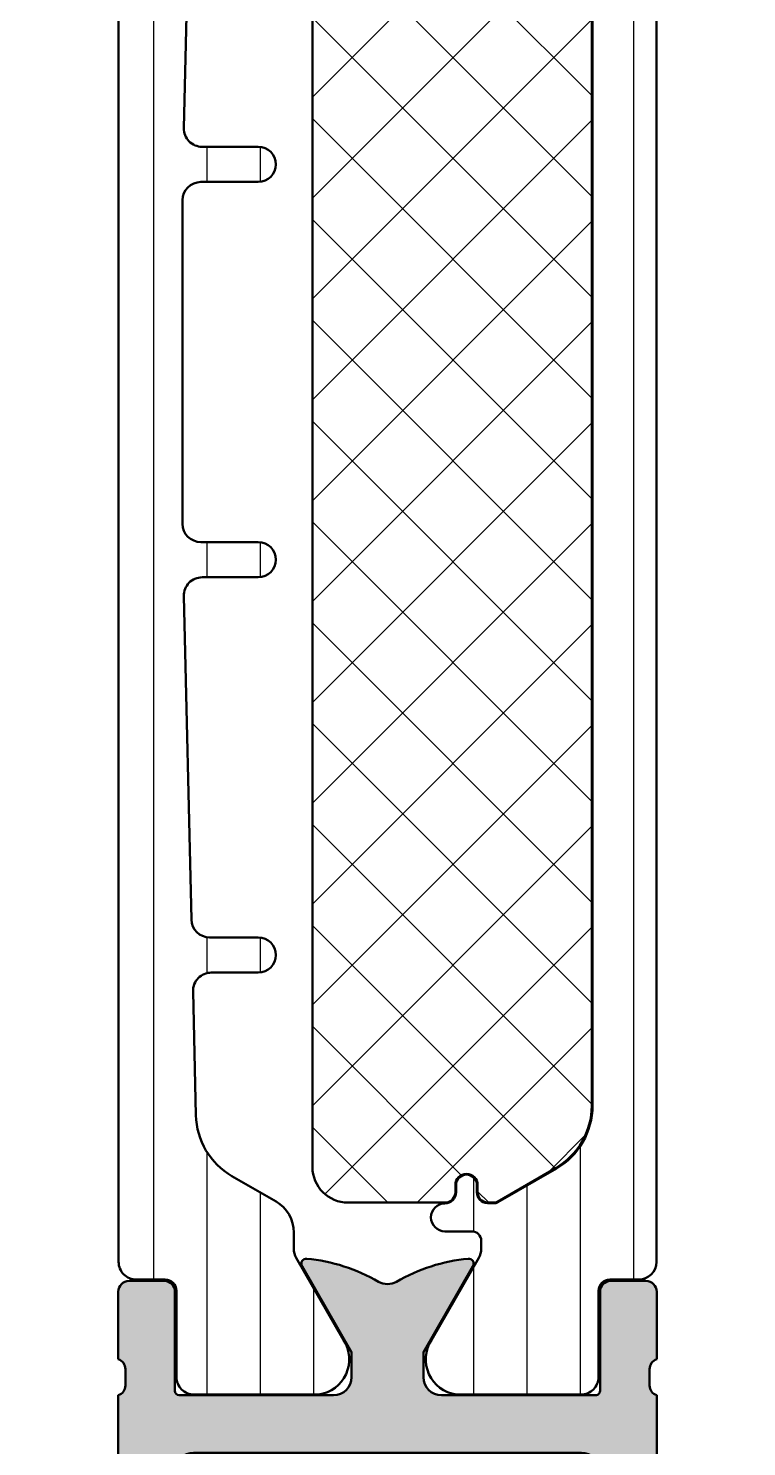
# Model space of a CAD drawing. Extents: x -7 to 23, y -50 to 95.
# Drawn here: x -2 to 18, y 16.07 to 55.53 of the extents above; entities that cross this region are included whole.
import ezdxf

# ---------------------------------------------------------------- set-up
doc = ezdxf.new("R2010")
doc.units = 0
for name, color, linetype, lineweight in [('0S-Alu contour', 7, 'Continuous', 50), ('0S-Alu hatch', 252, 'Continuous', 25), ('0S-Plastic contour', 254, 'Continuous', 50), ('0S-Plastic hatch', 253, 'Continuous', 25), ('0S-PT contour', 91, 'Continuous', 50), ('0S-PT hatch', 103, 'Continuous', 25)]:
    doc.layers.add(name, color=color, linetype=linetype, lineweight=lineweight)
pattern_1 = [(90, (0, 0), (-1.4859, 0), [])]

# ---------------------------------------------------------------- blocks, each defined once
blk = doc.blocks.new('245307__5A357E35_0A6F_43A4_AF0A_9D61BDD4E696___88ED387F_7E6B_43A7_A8A6_B31E657D862E_')
at = {"layer": '0S-Plastic hatch'}
h = blk.add_hatch(dxfattribs=at)
h.set_pattern_fill('ANSI31', color=256, scale=0.4680000000000001, angle=45, style=0)
h.set_pattern_definition(pattern_1)
edge = h.paths.add_edge_path()
edge.add_line((0.51002892391066, 71.29003260205891), (0.5100289239104694, 21.21002660205904))
edge.add_arc((1.000028923910572, 21.21002660205904), 0.4900000000001015, 180, 270.0000000000002)
edge.add_line((1.000028923910574, 20.72002660205893), (1.810362936153108, 20.72002660205894))
edge.add_ellipse((1.81036223895966, 20.41002590496269), major_axis=(-0.3100006970970301, 0), ratio=1, start_angle=179.99987114239, end_angle=269.9998711414444, ccw=False)
edge.add_line((2.120362936055907, 20.41002520776909), (2.120028306846748, 18.01002816632966))
edge.add_arc((2.610024284285493, 18.01002557949754), 0.4899959774455703, 179.9996975194316, 269.9999999999988)
edge.add_line((2.610024284285482, 17.52002960205197), (6.085851420094776, 17.52002960205893))
edge.add_arc((5.944257773018701, 18.49984767678179), 0.9899960709244705, 278.2228963588979, 392.7407569883866)
edge.add_line((6.776969477999544, 19.03527595100139), (5.458333314716784, 21.31922109556297))
edge.add_ellipse((5.900006285781739, 21.5742210693485), major_axis=(-0.5099999999999665, 0), ratio=1, start_angle=-0.5398516222250009, end_angle=29.999996599344627, ccw=False)
edge.add_line((5.390028923910447, 21.57902631427089), (5.390028923910437, 22.03152505968164))
edge.add_arc((4.400028923910471, 22.03152505968162), 0.9899999999999655, 0, 60.0000000000015)
edge.add_line((4.895028923910431, 22.8888902094282), (3.66817561018452, 23.597214300364))
edge.add_ellipse((4.67317561018457, 25.33792536197092), major_axis=(-2.010000000000199, 0), ratio=1, start_angle=1.3413950657791816, end_angle=60.00000000000159, ccw=False)
edge.add_line((2.663726436105069, 25.29087202211058), (2.583006229852827, 28.73809069493025))
edge.add_ellipse((3.092866468052049, 28.75002960205899), major_axis=(-0.5099999999999966, 0), ratio=1, start_angle=-90.0000000000004, end_angle=1.3413950657791816, ccw=False)
edge.add_line((3.092866468052053, 29.26002960205899), (4.400028923910621, 29.26002960205899))
edge.add_arc((4.400028923910621, 29.75002960205899), 0.4899999999999985, 270, 450)
edge.add_line((4.400028923910621, 30.24002960205899), (3.046034390418752, 30.24002960205899))
edge.add_ellipse((3.046034390418749, 30.75002960205899), major_axis=(-0.5100000000000016, 0), ratio=1, start_angle=1.3413950657781015, end_angle=90.00000000000028, ccw=False)
edge.add_line((2.536174152219522, 30.73809069493025), (2.325429802869632, 39.73809069493028))
edge.add_ellipse((2.835290041068818, 39.75002960205902), major_axis=(-0.50999999999996, 0), ratio=1, start_angle=-90.00000000000023, end_angle=1.3413950657787268, ccw=False)
edge.add_line((2.83529004106882, 40.26002960205897), (4.400028923910624, 40.26002960205898))
edge.add_arc((4.400028923910623, 40.75002960205899), 0.490000000000002, 270.0000000000001, 450)
edge.add_line((4.400028923910622, 41.24002960205898), (2.800028923910565, 41.24002960205898))
edge.add_ellipse((2.800028923910574, 41.750029602059), major_axis=(-0.5100000000000123, 0), ratio=1, start_angle=0, end_angle=89.99999999999898, ccw=False)
edge.add_line((2.290028923910564, 41.75002960205898), (2.290028923910564, 50.750029602059))
edge.add_ellipse((2.800028923910572, 50.750029602059), major_axis=(-0.5100000000000078, 0), ratio=1, start_angle=270.00000000000034, end_angle=360, ccw=False)
edge.add_line((2.800028923910569, 51.260029602059), (4.400028923910614, 51.26002960205898))
edge.add_arc((4.400028923910616, 51.75002960205898), 0.490000000000002, 269.9999999999998, 449.9999999999998)
edge.add_line((4.400028923910618, 52.24002960205899), (2.835290041068857, 52.24002960205897))
edge.add_ellipse((2.835290041068848, 52.75002960205896), major_axis=(-0.5099999999999909, 0), ratio=1, start_angle=-1.3413950657787268, end_angle=90.00000000000108, ccw=False)
edge.add_line((2.325429802869634, 52.7619685091877), (2.53617415221952, 61.76196850918772))
edge.add_ellipse((3.046034390418753, 61.75002960205898), major_axis=(-0.5100000000000077, 0), ratio=1, start_angle=270.00000000000085, end_angle=358.6586049342208, ccw=False)
edge.add_line((3.046034390418746, 62.26002960205899), (4.400028923910622, 62.26002960205899))
edge.add_arc((4.400028923910623, 62.75002960205899), 0.490000000000002, 269.9999999999999, 449.9999999999999)
edge.add_line((4.400028923910624, 63.24002960205898), (3.092866468052041, 63.24002960205899))
edge.add_ellipse((3.09286646805206, 63.750029602059), major_axis=(-0.5100000000000052, 0), ratio=1, start_angle=-1.34139506577759, end_angle=89.9999999999979, ccw=False)
edge.add_line((2.583006229852829, 63.76196850918773), (2.663726436105078, 67.20918718200741))
edge.add_ellipse((4.673175610184335, 67.1621338421471), major_axis=(-2.009999999999954, 0), ratio=1, start_angle=299.9999999999992, end_angle=358.6586049342216, ccw=False)
edge.add_line((3.668175610184386, 68.9028449037538), (4.895028923910438, 69.61116899468969))
edge.add_arc((4.400028923910451, 70.46853414443629), 0.9899999999999982, 299.9999999999992, 360)
edge.add_line((5.390028923910449, 70.46853414443635), (5.390028923910425, 70.92103288984633))
edge.add_ellipse((5.900006285781918, 70.92583813476926), major_axis=(-0.5100000000001736, 0), ratio=1, start_angle=-29.99999659934599, end_angle=0.5398516222883813, ccw=False)
edge.add_line((5.458333314716789, 71.18083810855492), (6.776969477999399, 73.46478325311624))
edge.add_arc((5.94425777301872, 74.00021152733606), 0.989996070924477, 327.2592430115971, 441.777103641099)
edge.add_line((6.085851420094846, 74.98002960205892), (2.610024284285503, 74.9800296020659))
edge.add_arc((2.610024284276123, 74.49003362462969), 0.4899959774362089, 89.99999999890323, 180.0079887600601)
edge.add_line((2.120028311602864, 74.48996530440917), (2.120362933139828, 72.09007582503966))
edge.add_ellipse((1.810362936153117, 72.09003260205888), major_axis=(-0.3099999999999794, 0), ratio=1, start_angle=90.00000000000028, end_angle=180.0079886915353, ccw=False)
edge.add_line((1.810362936153118, 71.78003260205892), (1.000028923910648, 71.7800326020589))
edge.add_arc((1.000028923910657, 71.29003260205891), 0.4899999999999949, 90.00000000000104, 180)
at = {"layer": '0S-Plastic contour', "color": 7}
for points in [[(6.085851420094846, 74.98002960205892), (2.610024284285503, 74.9800296020659)], [(2.120028311602864, 74.48996530440917), (2.120362933139828, 72.09007582503966)], [(5.458333314716789, 71.18083810855492), (6.776969477999399, 73.46478325311624)], [(1.810362936153118, 71.78003260205892), (1.000028923910648, 71.7800326020589)], [(0.51002892391066, 71.29003260205891), (0.5100289239104694, 21.21002660205904)], [(5.390028923910449, 70.46853414443635), (5.390028923910425, 70.92103288984633)], [(3.668175610184386, 68.9028449037538), (4.895028923910438, 69.61116899468969)], [(2.583006229852829, 63.76196850918773), (2.663726436105078, 67.20918718200741)], [(4.400028923910624, 63.24002960205898), (3.092866468052041, 63.24002960205899)], [(3.046034390418746, 62.26002960205899), (4.400028923910622, 62.26002960205899)], [(2.325429802869634, 52.7619685091877), (2.53617415221952, 61.76196850918772)], [(4.400028923910618, 52.24002960205899), (2.835290041068857, 52.24002960205897)], [(2.800028923910569, 51.260029602059), (4.400028923910614, 51.26002960205898)], [(2.290028923910564, 41.75002960205898), (2.290028923910564, 50.750029602059)], [(4.400028923910622, 41.24002960205898), (2.800028923910565, 41.24002960205898)], [(2.83529004106882, 40.26002960205897), (4.400028923910624, 40.26002960205898)], [(2.536174152219522, 30.73809069493025), (2.325429802869632, 39.73809069493028)], [(4.400028923910621, 30.24002960205899), (3.046034390418752, 30.24002960205899)], [(3.092866468052053, 29.26002960205899), (4.400028923910621, 29.26002960205899)], [(2.663726436105069, 25.29087202211058), (2.583006229852827, 28.73809069493025)], [(4.895028923910431, 22.8888902094282), (3.66817561018452, 23.597214300364)], [(5.390028923910447, 21.57902631427089), (5.390028923910437, 22.03152505968164)], [(6.776969477999544, 19.03527595100139), (5.458333314716784, 21.31922109556297)], [(1.000028923910574, 20.72002660205893), (1.810362936153108, 20.72002660205894)], [(2.120362936055907, 20.41002520776909), (2.120028306846748, 18.01002816632966)], [(2.610024284285482, 17.52002960205197), (6.085851420094776, 17.52002960205893)]]:
    blk.add_lwpolyline(points, dxfattribs=at)
for centre, radius, start, end in [((2.610024284276123, 74.49003362462969), 0.4899959774362089, 89.99999999890323, 180.0079887600601), ((5.94425777301872, 74.00021152733606), 0.989996070924477, 327.2592430115971, 81.77710364109909), ((1.000028923910657, 71.29003260205891), 0.4899999999999949, 90.00000000000104, 180), ((4.400028923910451, 70.46853414443629), 0.9899999999999982, 299.9999999999992, 0), ((4.400028923910623, 62.75002960205899), 0.490000000000002, 269.9999999999999, 89.99999999999991), ((4.400028923910616, 51.75002960205898), 0.490000000000002, 269.9999999999998, 89.9999999999998), ((4.400028923910623, 40.75002960205899), 0.490000000000002, 270.0000000000001, 90.0000000000001), ((4.400028923910621, 29.75002960205899), 0.4899999999999985, 270, 90), ((4.400028923910471, 22.03152505968162), 0.9899999999999655, 0, 60.0000000000015), ((1.000028923910572, 21.21002660205904), 0.4900000000001015, 180, 270.0000000000002), ((5.944257773018701, 18.49984767678179), 0.9899960709244705, 278.2228963588979, 32.74075698838659), ((2.610024284285493, 18.01002557949754), 0.4899959774455703, 179.9996975194316, 269.9999999999988)]:
    blk.add_arc(centre, radius, start, end, dxfattribs=at)
at = {"layer": '0S-Plastic contour', "color": 7, "extrusion": (0, 0, -1)}
for centre, radius, start, end in [((-1.810362936153117, 72.09003260205888), 0.3099999999999794, 179.9920113084647, 269.9999999999997), ((-5.900006285781918, 70.92583813476926), 0.5100000000001736, 359.4601483777116, 29.999996599346), ((-4.673175610184335, 67.1621338421471), 2.009999999999954, 1.341395065778385, 60.00000000000082), ((-3.09286646805206, 63.750029602059), 0.5100000000000052, 270.0000000000021, 1.34139506577757), ((-3.046034390418753, 61.75002960205898), 0.5100000000000077, 1.341395065779201, 89.99999999999916), ((-2.835290041068848, 52.75002960205896), 0.5099999999999909, 269.9999999999989, 1.341395065778657), ((-2.800028923910572, 50.750029602059), 0.5100000000000078, 0, 89.99999999999969), ((-2.800028923910574, 41.750029602059), 0.5100000000000123, 270.000000000001, 0), ((-2.835290041068818, 39.75002960205902), 0.50999999999996, 358.6586049342213, 90.0000000000003), ((-3.046034390418749, 30.75002960205899), 0.5100000000000016, 269.9999999999997, 358.6586049342219), ((-3.092866468052049, 28.75002960205899), 0.5099999999999966, 358.6586049342208, 90.0000000000004), ((-4.67317561018457, 25.33792536197092), 2.010000000000199, 299.9999999999984, 358.6586049342208), ((-5.900006285781739, 21.5742210693485), 0.5099999999999665, 330.0000034006554, 0.5398516222249916), ((-1.81036223895966, 20.41002590496269), 0.3100006970970301, 90.00012885855566, 180.0001288576101)]:
    blk.add_arc(centre, radius, start, end, dxfattribs=at)
blk = doc.blocks.new('465610__48D17211_AB3B_437A_A469_93EDFA47811C_')
at = {"layer": '0S-PT hatch'}
h = blk.add_hatch(dxfattribs=at)
h.set_pattern_fill('ANSI37', color=256, scale=0.625, angle=90, style=0)
h.set_pattern_definition([(135, (0, 0), (-1.403165018917055, -1.403165018917055), []), (225, (0, 0), (1.403165018917055, -1.403165018917055), [])])
edge = h.paths.add_edge_path()
edge.add_line((5.909988869589286, 68.6502329218016), (5.909988869589284, 23.84982628236346))
edge.add_arc((6.899988869589284, 23.84982628236346), 0.9900000000000002, 180, 270)
edge.add_line((6.899988869589284, 22.85982628236347), (9.601064083964866, 22.85982628236346))
edge.add_arc((9.60106408396487, 23.14982628236347), 0.2900000000000098, 269.9999999999997, 360)
edge.add_line((9.89106408396488, 23.14982628236347), (9.891064083964876, 23.35039707764971))
edge.add_ellipse((10.20049328867863, 23.35039707764971), major_axis=(-0.3094292047137603, 0), ratio=1, start_angle=180, end_angle=360, ccw=False)
edge.add_line((10.50992249339239, 23.35039707764971), (10.50992249339239, 23.14982628236347))
edge.add_arc((10.79992249339239, 23.14982628236347), 0.2899999999999956, 180, 266.5483281938153)
edge.add_line((10.78246257791756, 22.86035236065098), (10.96500167904973, 22.86035236065098))
edge.add_arc((10.96500167904973, 23.05035236065097), 0.1899999999999906, 270, 299.9999999999992)
edge.add_line((11.06000167904972, 22.88580753393194), (12.69498886958927, 23.82976782851151))
edge.add_arc((11.69998886958929, 25.55315838204254), 1.989999999999987, 299.9999999999994, 360)
edge.add_line((13.68998886958928, 25.55315838204254), (13.68998886958927, 66.94649418273158))
edge.add_arc((11.69998886958928, 66.94649418273158), 1.989999999999987, 0, 60.00000000000071)
edge.add_line((12.69498886958925, 68.66988473626262), (11.06000167904971, 69.61384503084219))
edge.add_arc((10.96500167904976, 69.44930020412318), 0.1899999999999413, 60.00000000000997, 90.0000000000075)
edge.add_line((10.96500167904974, 69.63930020412312), (10.78246257791754, 69.63930020412313))
edge.add_arc((10.79992249339239, 69.34982628241063), 0.2900000000000055, 93.45167180618954, 180)
edge.add_line((10.50992249339239, 69.34982628241063), (10.50992249339239, 69.1492554871244))
edge.add_ellipse((10.19995568149083, 69.1492554871244), major_axis=(-0.3099668119015622, 0), ratio=1, start_angle=0, end_angle=180, ccw=False)
edge.add_line((9.889988869589269, 69.1492554871244), (9.889988869589265, 69.34982628236347))
edge.add_arc((9.599582230198294, 69.34982628236348), 0.2904066393909712, 0, 89.99999999899975)
edge.add_line((9.599582230203364, 69.64023292175445), (6.899988869606539, 69.64023292180157))
edge.add_arc((6.899988869589257, 68.65023292180159), 0.9899999999999806, 89.99999999899985, 180)
at = {"layer": '0S-PT contour', "color": 7}
for points in [[(9.599582230203364, 69.64023292175445), (6.899988869606539, 69.64023292180157)], [(10.96500167904974, 69.63930020412312), (10.78246257791754, 69.63930020412313)], [(12.69498886958925, 68.66988473626262), (11.06000167904971, 69.61384503084219)], [(9.889988869589269, 69.1492554871244), (9.889988869589265, 69.34982628236347)], [(10.50992249339239, 69.34982628241063), (10.50992249339239, 69.1492554871244)], [(5.909988869589286, 68.6502329218016), (5.909988869589284, 23.84982628236346)], [(13.68998886958928, 25.55315838204254), (13.68998886958927, 66.94649418273158)], [(11.06000167904972, 22.88580753393194), (12.69498886958927, 23.82976782851151)], [(9.89106408396488, 23.14982628236347), (9.891064083964876, 23.35039707764971)], [(10.50992249339239, 23.35039707764971), (10.50992249339239, 23.14982628236347)], [(6.899988869589284, 22.85982628236347), (9.601064083964866, 22.85982628236346)], [(10.78246257791756, 22.86035236065098), (10.96500167904973, 22.86035236065098)]]:
    blk.add_lwpolyline(points, dxfattribs=at)
for centre, radius, start, end in [((6.899988869589257, 68.65023292180159), 0.9899999999999806, 89.99999999899985, 180), ((9.599582230198294, 69.34982628236348), 0.2904066393909712, 0, 89.99999999899975), ((10.79992249339239, 69.34982628241063), 0.2900000000000055, 93.45167180618954, 180), ((10.96500167904976, 69.44930020412318), 0.1899999999999413, 60.00000000000997, 90.0000000000075), ((11.69998886958928, 66.94649418273158), 1.989999999999987, 0, 60.00000000000071), ((11.69998886958929, 25.55315838204254), 1.989999999999987, 299.9999999999994, 0), ((6.899988869589284, 23.84982628236346), 0.9900000000000002, 180, 270), ((9.60106408396487, 23.14982628236347), 0.2900000000000098, 269.9999999999997, 0), ((10.79992249339239, 23.14982628236347), 0.2899999999999956, 180, 266.5483281938153), ((10.96500167904973, 23.05035236065097), 0.1899999999999906, 270, 299.9999999999992)]:
    blk.add_arc(centre, radius, start, end, dxfattribs=at)
at = {"layer": '0S-PT contour', "color": 7, "extrusion": (0, 0, -1)}
for centre, radius, start, end in [((-10.19995568149083, 69.1492554871244), 0.3099668119015622, 180, 0), ((-10.20049328867863, 23.35039707764971), 0.3094292047137603, 0, 180)]:
    blk.add_arc(centre, radius, start, end, dxfattribs=at)
blk = doc.blocks.new('245307__C0E45F3E_7001_44D6_A07B_ADE81A9708EA___41D8C1A6_D204_46AE_95FE_6CD27B33C0C6_')
at = {"layer": '0S-Plastic hatch'}
h = blk.add_hatch(dxfattribs=at)
h.set_pattern_fill('ANSI31', color=256, scale=0.4680000000000001, angle=45, style=0)
h.set_pattern_definition(pattern_1)
edge = h.paths.add_edge_path()
edge.add_line((15.48998886958924, 71.29003528097533), (15.48998886958928, 21.21002392314259))
edge.add_ellipse((14.99999154849846, 21.21002392314259), major_axis=(-0.4899973210908168, 0), ratio=1, start_angle=90, end_angle=180, ccw=False)
edge.add_line((14.99999154849846, 20.72002660205177), (14.18965753625602, 20.72002660205895))
edge.add_arc((14.18965753625598, 20.4100266020589), 0.3100000000000485, 89.99999999999181, 180)
edge.add_line((13.87965753625593, 20.41002660206526), (13.87998948674861, 18.01002683599534))
edge.add_ellipse((13.3899941744259, 18.01002491437799), major_axis=(-0.4899953123264713, 0), ratio=1, start_angle=89.99992221595971, end_angle=180.0002246966147, ccw=False)
edge.add_line((13.38999350921434, 17.52002960205197), (9.914166373405086, 17.52002960205894))
edge.add_ellipse((10.05576002048115, 18.4998476767818), major_axis=(-0.989996070924479, 0), ratio=1, start_angle=-32.7407569883855, end_angle=81.777103641103, ccw=False)
edge.add_line((9.22304831550029, 19.0352759510014), (10.54168447512866, 21.31922108923337))
edge.add_arc((10.10001150406368, 21.57422106301891), 0.5099999999999932, 330.0000034006561, 360.005743823361)
edge.add_line((10.61001150150097, 21.57427218981899), (10.6099888682734, 21.80005566662899))
edge.add_arc((10.34998886953457, 21.80002960201364), 0.260000000045304, 0.0057438172060589, 89.9999999938675)
edge.add_line((10.3499888695624, 22.06002960205895), (9.59958223019828, 22.06002960205896))
edge.add_ellipse((9.599582230198301, 22.44928867517572), major_axis=(-0.3892590731167508, 0), ratio=1, start_angle=-90.00000000000313, end_angle=89.99999999999687, ccw=False)
edge.add_arc((9.599582230198349, 23.15002960205899), 0.3114818537665229, 269.9999999999954, 360)
edge.add_line((9.911064083964872, 23.150029602059), (9.911064083964872, 23.35060039734516))
edge.add_ellipse((10.20049328867863, 23.35060039734517), major_axis=(-0.2894292047137625, 0), ratio=1, start_angle=180, end_angle=360, ccw=False)
edge.add_line((10.4899224933924, 23.35060039734517), (10.4899224933924, 23.15002960205891))
edge.add_arc((10.79992249339234, 23.15002960205891), 0.3099999999999419, 180, 266.6615612799582)
edge.add_line((10.78187002043473, 22.84055568034647), (10.96500167904949, 22.84055568034641))
edge.add_arc((10.96500167904956, 23.05055568034641), 0.2100000000000044, 269.999999999981, 299.9999999999982)
edge.add_line((11.07000167904956, 22.86869034555167), (12.70498886958925, 23.8126506401313))
edge.add_arc((11.69998886958931, 25.55336170173802), 2.009999999999965, 299.9999999999985, 360)
edge.add_line((13.70998886958928, 25.55336170173802), (13.70998886958928, 66.94669750242706))
edge.add_arc((11.69998886958938, 66.94669750242707), 2.009999999999905, 0, 59.99999999999635)
edge.add_line((12.70498886958944, 68.68740856403365), (11.07000167904991, 69.63136885861337))
edge.add_arc((10.96500167904981, 69.4495035238185), 0.2100000000001633, 59.99999999999481, 90.00000000001357)
edge.add_line((10.96500167904976, 69.65950352381867), (10.78187002043478, 69.65950352381863))
edge.add_arc((10.79992249339235, 69.35002960210618), 0.3099999999999506, 93.33843872003477, 180)
edge.add_line((10.4899224933924, 69.35002960210616), (10.48992249339239, 69.14945880681992))
edge.add_ellipse((10.20049328867863, 69.14945880681992), major_axis=(-0.2894292047137625, 0), ratio=1, start_angle=0, end_angle=180, ccw=False)
edge.add_line((9.91106408396487, 69.1494588068199), (9.91106408396487, 69.35002960210603))
edge.add_arc((9.599582230198308, 69.35002960210603), 0.311481853766562, 0, 90.00000000000163)
edge.add_ellipse((9.599582230198285, 70.05077052898936), major_axis=(-0.3892590731167615, 0), ratio=1, start_angle=-89.99999999999778, end_angle=90.0000000000021, ccw=False)
edge.add_line((9.59958223019827, 70.44002960210612), (10.34998886956241, 70.44002960210616))
edge.add_arc((10.34998886956239, 70.70002960212364), 0.2600000000174703, 270.0000000000035, 359.9942561767024)
edge.add_line((10.60998886827339, 70.70000353748048), (10.61001150150125, 70.92578701713651))
edge.add_arc((10.10001150406372, 70.92583814109899), 0.5099999999999437, 359.9942564954373, 389.9999965993462)
edge.add_line((10.54168447512864, 71.18083811488452), (9.223048315500288, 73.46478325311654))
edge.add_ellipse((10.05576002048116, 74.0002115273361), major_axis=(-0.9899960709244785, 0), ratio=1, start_angle=-81.7771036411009, end_angle=32.74075698838362, ccw=False)
edge.add_line((9.91416637340507, 74.98002960205893), (13.38999350921435, 74.98002960206593))
edge.add_ellipse((13.38999350921433, 74.49003362462032), major_axis=(-0.4899959774456021, 0), ratio=1, start_angle=179.9920751942274, end_angle=269.9999999999975, ccw=False)
edge.add_line((13.87998948197293, 74.48996585133975), (13.87965753922116, 72.0900754790441))
edge.add_arc((14.18965753627113, 72.09003260207416), 0.3100000000151915, 179.9920752599478, 269.9999999976979)
edge.add_line((14.18965753625867, 71.78003260205897), (14.99999154849856, 71.78003260206611))
edge.add_ellipse((14.9999915484985, 71.29003528097537), major_axis=(-0.4899973210907405, 0), ratio=1, start_angle=180, end_angle=269.99999999999335, ccw=False)
at = {"layer": '0S-Plastic contour', "color": 7}
for points in [[(9.91416637340507, 74.98002960205893), (13.38999350921435, 74.98002960206593)], [(13.87998948197293, 74.48996585133975), (13.87965753922116, 72.0900754790441)], [(10.54168447512864, 71.18083811488452), (9.223048315500288, 73.46478325311654)], [(14.18965753625867, 71.78003260205897), (14.99999154849856, 71.78003260206611)], [(15.48998886958924, 71.29003528097533), (15.48998886958928, 21.21002392314259)], [(10.60998886827339, 70.70000353748048), (10.61001150150125, 70.92578701713651)], [(9.59958223019827, 70.44002960210612), (10.34998886956241, 70.44002960210616)], [(10.96500167904976, 69.65950352381867), (10.78187002043478, 69.65950352381863)], [(12.70498886958944, 68.68740856403365), (11.07000167904991, 69.63136885861337)], [(9.91106408396487, 69.1494588068199), (9.91106408396487, 69.35002960210603)], [(10.4899224933924, 69.35002960210616), (10.48992249339239, 69.14945880681992)], [(13.70998886958928, 25.55336170173802), (13.70998886958928, 66.94669750242706)], [(11.07000167904956, 22.86869034555167), (12.70498886958925, 23.8126506401313)], [(9.911064083964872, 23.150029602059), (9.911064083964872, 23.35060039734516)], [(10.4899224933924, 23.35060039734517), (10.4899224933924, 23.15002960205891)], [(10.78187002043473, 22.84055568034647), (10.96500167904949, 22.84055568034641)], [(10.3499888695624, 22.06002960205895), (9.59958223019828, 22.06002960205896)], [(10.61001150150097, 21.57427218981899), (10.6099888682734, 21.80005566662899)], [(9.22304831550029, 19.0352759510014), (10.54168447512866, 21.31922108923337)], [(14.99999154849846, 20.72002660205177), (14.18965753625602, 20.72002660205895)], [(13.87965753625593, 20.41002660206526), (13.87998948674861, 18.01002683599534)], [(13.38999350921434, 17.52002960205197), (9.914166373405086, 17.52002960205894)]]:
    blk.add_lwpolyline(points, dxfattribs=at)
at = {"layer": '0S-Plastic contour', "color": 7, "extrusion": (0, 0, -1)}
for centre, radius, start, end in [((-10.05576002048116, 74.0002115273361), 0.9899960709244785, 327.2592430116164, 81.77710364110094), ((-13.38999350921433, 74.49003362462032), 0.4899959774456022, 90.00000000000249, 180.0079248057727), ((-14.9999915484985, 71.29003528097537), 0.4899973210907405, 90.00000000000666, 180), ((-9.599582230198285, 70.05077052898936), 0.3892590731167615, 269.9999999999979, 89.99999999999793), ((-10.20049328867863, 69.14945880681992), 0.2894292047137625, 180, 0), ((-10.20049328867863, 23.35060039734517), 0.2894292047137625, 0, 180), ((-9.599582230198301, 22.44928867517572), 0.3892590731167509, 270.0000000000031, 90.00000000000314), ((-14.99999154849846, 21.21002392314259), 0.4899973210908169, 180, 270), ((-10.05576002048115, 18.4998476767818), 0.989996070924479, 278.2228963588971, 32.74075698838553), ((-13.3899941744259, 18.01002491437799), 0.4899953123264713, 179.9997753033853, 270.0000777840403)]:
    blk.add_arc(centre, radius, start, end, dxfattribs=at)
at = {"layer": '0S-Plastic contour', "color": 7}
for centre, radius, start, end in [((14.18965753627113, 72.09003260207416), 0.3100000000151915, 179.9920752599478, 269.9999999976979), ((10.10001150406372, 70.92583814109899), 0.5099999999999437, 359.9942564954373, 29.99999659934615), ((10.34998886956239, 70.70002960212364), 0.2600000000174703, 270.0000000000035, 359.9942561767024), ((9.599582230198308, 69.35002960210603), 0.311481853766562, 0, 90.00000000000163), ((10.79992249339235, 69.35002960210618), 0.3099999999999506, 93.33843872003477, 180), ((10.96500167904981, 69.4495035238185), 0.2100000000001633, 59.99999999999481, 90.00000000001357), ((11.69998886958938, 66.94669750242707), 2.009999999999905, 0, 59.99999999999635), ((11.69998886958931, 25.55336170173802), 2.009999999999965, 299.9999999999985, 0), ((9.599582230198349, 23.15002960205899), 0.3114818537665229, 269.9999999999954, 0), ((10.79992249339234, 23.15002960205891), 0.3099999999999419, 180, 266.6615612799582), ((10.96500167904956, 23.05055568034641), 0.2100000000000044, 269.999999999981, 299.9999999999982), ((10.34998886953457, 21.80002960201364), 0.260000000045304, 0.0057438172060589, 89.9999999938675), ((10.10001150406368, 21.57422106301891), 0.5099999999999932, 330.0000034006561, 0.0057438233610352), ((14.18965753625598, 20.4100266020589), 0.3100000000000485, 89.99999999999181, 180)]:
    blk.add_arc(centre, radius, start, end, dxfattribs=at)
blk = doc.blocks.new('346100__EA871B2E_66E6_4A87_8F7D_28DEFE6C2DB3_')
at = {"layer": '0S-Alu hatch'}
h = blk.add_hatch(color=256, dxfattribs=at)
edge = h.paths.add_edge_path()
edge.add_line((0.5000289239105769, 17.50002960205893), (0.5000289239105769, 6.599945106514514))
edge.add_ellipse((2.89239105772e-05, 6.599945106514512), major_axis=(-0.4999999999999997, 0), ratio=1, start_angle=90.00000000000023, end_angle=180, ccw=False)
edge.add_line((2.89239105786e-05, 6.099945106514513), (-1.504065593028909, 6.099945106514509))
edge.add_arc((-1.504315483468674, 5.600194996955493), 0.4997501720354684, 89.97135034876023, 180.0286496513431)
edge.add_line((-2.004065593027689, 5.59994510651484), (-2.004065593027689, 5.399932899483274))
edge.add_arc((-1.504315483468665, 5.399683009042288), 0.4997501720354779, 179.9713503486187, 270.0286496515835)
edge.add_line((-1.504065593025902, 4.899932899483264), (0.4959344069723102, 4.899932899483265))
edge.add_line((0.4959344069723102, 4.899932899483265), (0.4959344069723029, 3.868991330064596))
edge.add_arc((0.6649928375536334, 3.868991330064595), 0.1690584305813305, 180, 296.5818403345038)
edge.add_ellipse((1.29998695498654, 2.599932899483264), major_axis=(-1.249999999999998, 0), ratio=1, start_angle=63.38683025048891, end_angle=296.58184033450385, ccw=False)
edge.add_arc((0.6657678837454025, 1.334153465063352), 0.1657794344199122, 63.3868302504891, 180.0000676369807)
edge.add_line((0.4999884493256058, 1.334153269349365), (0.5000484625108625, -49.49998529334009))
edge.add_arc((1.000048462510494, -49.49998470305581), 0.4999999999999801, 180.000067642369, 270)
edge.add_line((1.000048462510494, -49.99998470305579), (15.00001899406946, -49.9999847030558))
edge.add_arc((15.00001899406946, -49.4999847030558), 0.5, 270, 360)
edge.add_line((15.50001899406946, -49.4999847030558), (15.50001899406946, 1.332301017503588))
edge.add_arc((15.33424990975446, 1.334153465063323), 0.1657794344199403, 359.3597539031657, 476.61316974951)
edge.add_ellipse((14.70003083851331, 2.599932899483262), major_axis=(-1.249999999999999, 0), ratio=1, start_angle=-116.58184033450391, end_angle=116.6131697495112, ccw=False)
edge.add_arc((15.33502495594621, 3.868991330064594), 0.1690584305813323, 243.4181596654963, 360)
edge.add_line((15.50408338652755, 3.868991330064595), (15.50408338652754, 4.89993289948326))
edge.add_line((15.50408338652754, 4.89993289948326), (17.50408338652708, 4.899932899483259))
edge.add_arc((17.50433327696852, 5.399683009042284), 0.4997501720354789, 269.9713503485692, 360.0286496513813)
edge.add_line((18.00408338652754, 5.39993289948326), (18.00408338652754, 5.599945106521379))
edge.add_arc((17.50433327696852, 5.600194996955485), 0.49975017203547, 359.9713503494074, 450.0286496516336)
edge.add_line((17.50408338652532, 6.099945106514501), (15.99998886958927, 6.09994510651451))
edge.add_ellipse((15.99998886958928, 6.599945106514499), major_axis=(-0.4999999999999885, 0), ratio=1, start_angle=0, end_angle=89.99999999999977, ccw=False)
edge.add_line((15.49998886958929, 6.599945106514501), (15.49998886958927, 17.50002960205894))
edge.add_ellipse((15.57882531613232, 17.76755019405206), major_axis=(-0.2788950563274359, 0), ratio=1, start_angle=-1.1645893740811744, end_angle=73.58012358050678, ccw=False)
edge.add_line((15.29998786958927, 17.77321860205036), (15.29998786958927, 18.22681260205048))
edge.add_ellipse((15.57885596523244, 18.2324732615275), major_axis=(-0.2789255417371515, 0), ratio=1, start_angle=-73.57540544464553, end_angle=1.1628700728790022, ccw=False)
edge.add_line((15.49998886958927, 18.50001660205044), (15.49998886958927, 20.38002760205895))
edge.add_arc((15.19998886958927, 20.38002760205895), 0.2999999999999971, 0, 90)
edge.add_line((15.19998886958927, 20.68002760205895), (14.22001455054648, 20.68002760205895))
edge.add_arc((14.22001455054648, 20.38002760205896), 0.2999999999999936, 90, 180)
edge.add_line((13.92001455054648, 20.38002760205895), (13.92001455054648, 17.62002960205895))
edge.add_ellipse((13.80001455054648, 17.62002960205895), major_axis=(-0.1200000000000027, 0), ratio=1, start_angle=89.9999999999992, end_angle=180, ccw=False)
edge.add_line((13.80001455054648, 17.50002960205895), (9.499988869589274, 17.50002960205895))
edge.add_ellipse((9.499988869589275, 18.00002960205895), major_axis=(-0.5000000000000036, 0), ratio=1, start_angle=0, end_angle=89.99999999999977, ccw=False)
edge.add_line((8.999988869589274, 18.00002960205895), (8.999988869589275, 18.70002960205894))
edge.add_line((8.999988869589275, 18.70002960205894), (10.38148432721164, 21.0928499250865))
edge.add_arc((10.26186908494097, 21.16190981741065), 0.1381197846482989, 330.0000000000006, 455.6225775507952)
edge.add_arc((10.73821211076308, 16.3234207402112), 4.999999999999944, 95.62257755079374, 119.8581976965986)
edge.add_ellipse((8.000008896749922, 21.09335188843207), major_axis=(-0.5000000000000246, 0), ratio=1, start_angle=60.14180230340088, end_angle=119.8581976965998, ccw=False)
edge.add_arc((5.261805682736779, 16.32342074021114), 4.99999999999998, 60.14180230340179, 84.37742244920646)
edge.add_arc((5.738148708558876, 21.16190981741064), 0.1381197846482985, 84.37742244920604, 209.9999999999995)
edge.add_line((5.618533466288213, 21.09284992508649), (7.000028923910575, 18.70002960205893))
edge.add_line((7.000028923910575, 18.70002960205893), (7.000028923910576, 18.00002960205893))
edge.add_ellipse((6.500028923910575, 18.00002960205893), major_axis=(-0.5000000000000009, 0), ratio=1, start_angle=90.00000000000011, end_angle=180, ccw=False)
edge.add_line((6.500028923910576, 17.50002960205893), (2.200003242953364, 17.50002960205893))
edge.add_ellipse((2.200003242953365, 17.62002960205893), major_axis=(-0.1199999999999974, 0), ratio=1, start_angle=0, end_angle=89.9999999999996, ccw=False)
edge.add_line((2.080003242953367, 17.62002960205893), (2.080003242953367, 20.38002760205894))
edge.add_arc((1.78000324295337, 20.38002760205894), 0.2999999999999971, 0, 90)
edge.add_line((1.78000324295337, 20.68002760205894), (0.8000289239105773, 20.68002760205894))
edge.add_arc((0.8000289239105773, 20.38002760205894), 0.2999999999999971, 90, 180)
edge.add_line((0.5000289239105803, 20.38002760205894), (0.5000289239105804, 18.50001660205042))
edge.add_ellipse((0.4211618282674178, 18.23247326152748), major_axis=(-0.278925541737146, 0), ratio=1, start_angle=178.8371299271019, end_angle=253.5754054446462, ccw=False)
edge.add_line((0.7000299239105808, 18.22681260205037), (0.7000299239105808, 17.77321860205042))
edge.add_ellipse((0.4211924773675394, 17.76755019405205), major_axis=(-0.2788950563274284, 0), ratio=1, start_angle=106.4198764194912, end_angle=181.1645893740976, ccw=False)
edge = h.paths.add_edge_path()
edge.add_line((2.100028923910577, 5.633065088992339), (2.100028923910577, 15.40002349854332))
edge.add_ellipse((2.600028923910576, 15.40002349854332), major_axis=(-0.4999999999999983, 0), ratio=1, start_angle=270.00000000000017, end_angle=360, ccw=False)
edge.add_line((2.600028923910574, 15.90002349854332), (13.39998886958927, 15.90002349854332))
edge.add_ellipse((13.39998886958927, 15.40002349854332), major_axis=(-0.5, 0), ratio=1, start_angle=180, end_angle=270, ccw=False)
edge.add_line((13.89998886958927, 15.40002349854332), (13.89998886958928, 5.633065088992342))
edge.add_ellipse((13.39998886958927, 5.633065088992343), major_axis=(-0.5000000000000056, 0), ratio=1, start_angle=113.2006359723193, end_angle=180, ccw=False)
edge.add_arc((14.7000308385133, 2.599932899483263), 2.799999999999996, 113.2006359723192, 180)
edge.add_line((11.90003083851331, 2.599932899483254), (11.90003083851331, 1.899993934639522))
edge.add_ellipse((11.40003083851329, 1.89999393463952), major_axis=(-0.5000000000000209, 0), ratio=1, start_angle=89.99999999999977, end_angle=180, ccw=False)
edge.add_line((11.40003083851329, 1.3999939346395), (4.599986954986539, 1.399993934639521))
edge.add_ellipse((4.59998695498654, 1.89999393463952), major_axis=(-0.4999999999999992, 0), ratio=1, start_angle=0, end_angle=89.99999999999977, ccw=False)
edge.add_line((4.099986954986541, 1.899993934639519), (4.09998695498654, 2.599932899483268))
edge.add_arc((1.29998695498654, 2.599932899483264), 2.8, 0, 66.79936402768062)
edge.add_ellipse((2.600028923910577, 5.633065088992339), major_axis=(-0.5000000000000006, 0), ratio=1, start_angle=0, end_angle=66.7993640276805, ccw=False)
edge = h.paths.add_edge_path()
edge.add_arc((5.000264056937984, -5.495199218210072), 0.4997653983338083, 269.9730976928295, 360.0269023071811)
edge.add_line((5.500029400182148, -5.494964561453743), (5.500029400195392, -4.494960922097594))
edge.add_arc((5.000033039538789, -4.494960922097594), 0.4999963606566036, 0, 90.00000000037944)
edge.add_line((5.000033039535478, -3.99496456144099), (2.999995243247382, -3.99496456146748))
edge.add_ellipse((2.999995243247382, -3.494968200810876), major_axis=(-0.4999963606566041, 0), ratio=1, start_angle=0, end_angle=90.00000000000011, ccw=False)
edge.add_line((2.499998882590778, -3.494968200810876), (2.499998882604023, -0.4999999618426494))
edge.add_ellipse((2.999998882604023, -0.4999999618448605), major_axis=(-0.4999999999999999, 0), ratio=1, start_angle=270, end_angle=360, ccw=False)
edge.add_line((2.999998882604023, 3.81551394e-08), (13.0000298770193, 3.81551395e-08))
edge.add_ellipse((13.0000298770193, -0.4999999618448641), major_axis=(-0.5000000000000036, 0), ratio=1, start_angle=180, end_angle=270, ccw=False)
edge.add_line((13.50002987701931, -0.4999999618448637), (13.50002987703255, -3.494968200810876))
edge.add_ellipse((13.00003351637595, -3.494968200810876), major_axis=(-0.4999963606566036, 0), ratio=1, start_angle=89.99999999999977, end_angle=180, ccw=False)
edge.add_line((13.00003351637595, -3.99496456146748), (11.00002623766597, -3.99496456144099))
edge.add_arc((11.00002623766266, -4.494960922097593), 0.4999963606566027, 89.99999999962057, 180)
edge.add_line((10.50002987700606, -4.494960922097593), (10.50002987701931, -5.494964561454594))
edge.add_arc((10.999732830273, -5.495261608200538), 0.499703041542911, 179.9659407198826, 270.0340592801078)
edge.add_line((11.00002987701894, -5.994964561454235), (12.00009091217563, -5.994964561454235))
edge.add_ellipse((12.00033831489918, -6.494717158730612), major_axis=(-0.4997526585147817, 0), ratio=1, start_angle=179.9716357037108, end_angle=270.0283642962909, ccw=False)
edge.add_line((12.50009091217555, -6.494964561454159), (12.50009091217555, -8.994964561454236))
edge.add_line((12.50009091217555, -8.994964561454236), (13.00009091217592, -8.994964561454236))
edge.add_ellipse((13.0003306723726, -9.494724801257192), major_axis=(-0.4997602973154834, 0), ratio=1, start_angle=179.9725123260425, end_angle=270.02748767352233, ccw=False)
edge.add_line((13.50009091217555, -9.494964561457676), (13.49999935944118, -20.49496456145424))
edge.add_line((13.49999935944118, -20.49496456145424), (12.50012142975368, -20.49496456145424))
edge.add_line((12.50012142975368, -20.49496456145424), (12.50012142975368, -22.4949798202433))
edge.add_line((12.50012142975368, -22.4949798202433), (13.50012142975368, -22.49496456145424))
edge.add_line((13.50012142975368, -22.49496456145424), (13.50002224762478, -33.49995418547734))
edge.add_ellipse((13.00028105328858, -33.50021301693131), major_axis=(-0.4997412613646179, 0), ratio=1, start_angle=89.96507939749318, end_angle=180.0296752574371, ccw=False)
edge.add_line((12.99997647125806, -33.99995418547768), (12.50012142975368, -33.99995418547768))
edge.add_line((12.50012142975368, -33.99995418547768), (12.50012142975368, -36.49496456145424))
edge.add_ellipse((12.00035608650952, -36.49519921821009), major_axis=(-0.4997653983338013, 0), ratio=1, start_angle=89.97309769280213, end_angle=180.026902307127, ccw=False)
edge.add_line((12.00012142975307, -36.99496456145424), (11.00006039459602, -36.99496456145424))
edge.add_arc((10.99978246497342, -37.49468663183023), 0.4997221476638253, 89.968133901466, 180.0318660985314)
edge.add_line((10.50006039459743, -37.49496456145283), (10.50005294627886, -38.59666025757548))
edge.add_arc((11.00005294626745, -38.59666363796382), 0.500000000000021, 179.9996126369596, 227.6699613759372)
edge.add_ellipse((8.007771061511715, -41.88167699822776), major_axis=(-3.943541791741107, 0), ratio=1, start_angle=-47.400271781029176, end_angle=227.669961375937, ccw=False)
edge.add_arc((5.000059917760273, -38.61078456179651), 0.5000000000000016, 312.5997282189705, 360)
edge.add_line((5.500059917760274, -38.61078456179651), (5.500059917760274, -37.49496456145418))
edge.add_arc((5.000307320483883, -37.49471715873063), 0.4997526585147959, 359.9716357037106, 450.0283642962909)
edge.add_line((5.000059917760336, -36.99496456145424), (3.999998882603354, -36.99496456145424))
edge.add_ellipse((3.999754044443128, -36.49520939961514), major_axis=(-0.4997552218141942, 0), ratio=1, start_angle=-0.028070129498416918, end_angle=90.02807012952258, ccw=False)
edge.add_line((3.499998882604023, -36.49496456145502), (3.499998882604023, -33.99995418547768))
edge.add_line((3.499998882604023, -33.99995418547768), (3.000052288365348, -33.99995418547768))
edge.add_ellipse((2.99979979706998, -33.50020667677344), major_axis=(-0.4997475724882989, 0), ratio=1, start_angle=-0.02894798703420065, end_angle=90.02894798694427, ccw=False)
edge.add_line((2.500052288365742, -33.49995418547724), (2.499968365025898, -22.49496456145424))
edge.add_line((2.499968365025898, -22.49496456145424), (3.499998882604023, -22.49496456145424))
edge.add_line((3.499998882604023, -22.49496456145424), (3.499998882604023, -20.49496456145424))
edge.add_line((3.499998882604023, -20.49496456145424), (2.500120952916523, -20.49496456145424))
edge.add_line((2.500120952916523, -20.49496456145424), (2.499968365025898, -9.494964561453887))
edge.add_ellipse((2.999712999863158, -9.494709196291495), major_axis=(-0.4997447000819444, 0), ratio=1, start_angle=-90.0292776425427, end_angle=0.02927764250830478, ccw=False)
edge.add_line((2.999968365025814, -8.994964561454236), (3.499968365025898, -8.994964561454236))
edge.add_line((3.499968365025898, -8.994964561454236), (3.499968365025897, -6.494964561454181))
edge.add_ellipse((3.999658577189975, -6.494654773618313), major_axis=(-0.4996903081920682, 0), ratio=1, start_angle=-90.0355210745148, end_angle=0.03552107451668007, ccw=False)
edge.add_line((3.999968365025754, -5.994964561454235), (5.000029400181772, -5.994964561454236))
at = {"layer": '0S-Alu contour', "color": 7}
for points in [[(5.618533466288213, 21.09284992508649), (7.000028923910575, 18.70002960205893), (7.000028923910576, 18.00002960205893)], [(8.999988869589274, 18.00002960205895), (8.999988869589275, 18.70002960205894), (10.38148432721164, 21.0928499250865)], [(1.78000324295337, 20.68002760205894), (0.8000289239105773, 20.68002760205894)], [(15.19998886958927, 20.68002760205895), (14.22001455054648, 20.68002760205895)], [(0.5000289239105803, 20.38002760205894), (0.5000289239105804, 18.50001660205042)], [(2.080003242953367, 17.62002960205893), (2.080003242953367, 20.38002760205894)], [(13.92001455054648, 20.38002760205895), (13.92001455054648, 17.62002960205895)], [(15.49998886958927, 18.50001660205044), (15.49998886958927, 20.38002760205895)], [(0.7000299239105808, 18.22681260205037), (0.7000299239105808, 17.77321860205042)], [(15.29998786958927, 17.77321860205036), (15.29998786958927, 18.22681260205048)], [(0.5000289239105769, 17.50002960205893), (0.5000289239105769, 6.599945106514514)], [(6.500028923910576, 17.50002960205893), (2.200003242953364, 17.50002960205893)], [(13.80001455054648, 17.50002960205895), (9.499988869589274, 17.50002960205895)], [(15.49998886958929, 6.599945106514501), (15.49998886958927, 17.50002960205894)], [(2.600028923910574, 15.90002349854332), (13.39998886958927, 15.90002349854332)], [(2.100028923910577, 5.633065088992339), (2.100028923910577, 15.40002349854332)], [(13.89998886958927, 15.40002349854332), (13.89998886958928, 5.633065088992341)], [(2.89239105786e-05, 6.099945106514513), (-1.504065593028909, 6.099945106514509)], [(17.50408338652532, 6.099945106514501), (15.99998886958927, 6.09994510651451)], [(-2.004065593027689, 5.59994510651484), (-2.004065593027689, 5.399932899483274)], [(18.00408338652754, 5.39993289948326), (18.00408338652754, 5.599945106521379)], [(-1.504065593025902, 4.899932899483264), (0.4959344069723102, 4.899932899483265), (0.4959344069723029, 3.868991330064596)], [(15.50408338652755, 3.868991330064595), (15.50408338652754, 4.89993289948326), (17.50408338652708, 4.899932899483259)], [(4.099986954986541, 1.899993934639519), (4.09998695498654, 2.599932899483268)], [(11.90003083851331, 2.599932899483254), (11.90003083851331, 1.899993934639522)], [(0.4999884493256058, 1.334153269349365), (0.5000484625108625, -49.49998529334009)], [(11.40003083851329, 1.3999939346395), (4.599986954986539, 1.399993934639521)], [(15.50001899406946, -49.4999847030558), (15.50001899406946, 1.332301017503588)], [(2.999998882604023, 3.81551394e-08), (13.0000298770193, 3.81551395e-08)], [(2.499998882590778, -3.494968200810876), (2.499998882604023, -0.4999999618426492)], [(13.50002987701931, -0.4999999618448637), (13.50002987703255, -3.494968200810876)], [(5.000033039535478, -3.99496456144099), (2.999995243247382, -3.99496456146748)], [(13.00003351637595, -3.99496456146748), (11.00002623766597, -3.99496456144099)], [(5.500029400182148, -5.494964561453743), (5.500029400195392, -4.494960922097594)], [(10.50002987700606, -4.494960922097593), (10.50002987701931, -5.494964561454594)], [(3.999968365025754, -5.994964561454235), (5.000029400181772, -5.994964561454236)], [(11.00002987701894, -5.994964561454235), (12.00009091217563, -5.994964561454235)], [(2.999968365025814, -8.994964561454236), (3.499968365025898, -8.994964561454236), (3.499968365025897, -6.494964561454181)], [(12.50009091217555, -6.494964561454159), (12.50009091217555, -8.994964561454236), (13.00009091217592, -8.994964561454236)], [(2.500052288365742, -33.49995418547724), (2.499968365025898, -22.49496456145424), (3.499998882604023, -22.49496456145424), (3.499998882604023, -20.49496456145424), (2.500120952916523, -20.49496456145424), (2.499968365025898, -9.494964561453887)], [(13.50009091217555, -9.494964561457676), (13.49999935944118, -20.49496456145424), (12.50012142975368, -20.49496456145424), (12.50012142975368, -22.4949798202433), (13.50012142975368, -22.49496456145424), (13.50002224762478, -33.49995418547734)], [(3.499998882604023, -36.49496456145502), (3.499998882604023, -33.99995418547768), (3.000052288365348, -33.99995418547768)], [(12.99997647125806, -33.99995418547768), (12.50012142975368, -33.99995418547768), (12.50012142975368, -36.49496456145424)], [(5.000059917760336, -36.99496456145424), (3.999998882603354, -36.99496456145424)], [(12.00012142975307, -36.99496456145424), (11.00006039459602, -36.99496456145424)], [(5.500059917760274, -38.61078456179651), (5.500059917760274, -37.49496456145418)], [(10.50006039459743, -37.49496456145283), (10.50005294627886, -38.59666025757548)], [(1.000048462510494, -49.99998470305579), (15.00001899406946, -49.9999847030558)]]:
    blk.add_lwpolyline(points, dxfattribs=at)
for centre, radius, start, end in [((5.738148708558876, 21.16190981741064), 0.1381197846482985, 84.37742244920604, 209.9999999999995), ((5.261805682736779, 16.32342074021114), 4.99999999999998, 60.14180230340179, 84.37742244920646), ((10.73821211076308, 16.3234207402112), 4.999999999999944, 95.62257755079374, 119.8581976965986), ((10.26186908494097, 21.16190981741065), 0.1381197846482989, 330.0000000000006, 95.62257755079526), ((0.8000289239105773, 20.38002760205894), 0.2999999999999971, 90, 180), ((1.78000324295337, 20.38002760205894), 0.2999999999999971, 0, 90), ((14.22001455054648, 20.38002760205896), 0.2999999999999936, 90, 180), ((15.19998886958927, 20.38002760205895), 0.2999999999999971, 0, 90), ((-1.504315483468674, 5.600194996955493), 0.4997501720354684, 89.97135034876023, 180.0286496513431), ((17.50433327696852, 5.600194996955485), 0.49975017203547, 359.9713503494074, 90.02864965163364), ((-1.504315483468665, 5.399683009042288), 0.4997501720354779, 179.9713503486187, 270.0286496515835), ((1.29998695498654, 2.599932899483264), 2.8, 0, 66.79936402768062), ((14.7000308385133, 2.599932899483263), 2.799999999999996, 113.2006359723192, 180), ((17.50433327696852, 5.399683009042284), 0.4997501720354789, 269.9713503485692, 0.0286496513813295), ((0.6649928375536334, 3.868991330064595), 0.1690584305813305, 180, 296.5818403345038), ((15.33502495594621, 3.868991330064594), 0.1690584305813323, 243.4181596654963, 0), ((0.6657678837454025, 1.334153465063352), 0.1657794344199122, 63.3868302504891, 180.0000676369807), ((15.33424990975446, 1.334153465063323), 0.1657794344199403, 359.3597539031657, 116.61316974951), ((5.000033039538789, -4.494960922097594), 0.4999963606566036, 0, 90.00000000037944), ((11.00002623766266, -4.494960922097593), 0.4999963606566027, 89.99999999962057, 180), ((5.000264056937984, -5.495199218210072), 0.4997653983338083, 269.9730976928295, 0.0269023071811947), ((10.999732830273, -5.495261608200538), 0.499703041542911, 179.9659407198826, 270.0340592801078), ((5.000307320483883, -37.49471715873063), 0.4997526585147959, 359.9716357037106, 90.02836429629087), ((10.99978246497342, -37.49468663183023), 0.4997221476638253, 89.968133901466, 180.0318660985314), ((5.000059917760273, -38.61078456179651), 0.5000000000000016, 312.5997282189705, 0), ((11.00005294626745, -38.59666363796382), 0.500000000000021, 179.9996126369596, 227.6699613759372), ((1.000048462510494, -49.49998470305581), 0.4999999999999801, 180.000067642369, 270), ((15.00001899406946, -49.4999847030558), 0.5, 270, 0)]:
    blk.add_arc(centre, radius, start, end, dxfattribs=at)
at = {"layer": '0S-Alu contour', "color": 7, "extrusion": (0, 0, -1)}
for centre, radius, start, end in [((-8.000008896749922, 21.09335188843207), 0.5000000000000246, 240.1418023034002, 299.8581976965992), ((-0.4211618282674178, 18.23247326152748), 0.278925541737146, 106.4245945553538, 181.1628700728981), ((-15.57885596523244, 18.2324732615275), 0.2789255417371516, 358.837129927121, 73.5754054446455), ((-0.4211924773675394, 17.76755019405205), 0.2788950563274284, 178.8354106259024, 253.5801235805088), ((-6.500028923910575, 18.00002960205893), 0.5000000000000009, 180, 269.9999999999999), ((-9.499988869589275, 18.00002960205895), 0.5000000000000036, 270.0000000000002, 0), ((-15.57882531613232, 17.76755019405206), 0.2788950563274359, 286.4198764194932, 1.164589374081275), ((-2.200003242953365, 17.62002960205893), 0.1199999999999974, 270.0000000000004, 0), ((-13.80001455054648, 17.62002960205895), 0.1200000000000028, 180, 270.0000000000008), ((-2.600028923910576, 15.40002349854332), 0.4999999999999983, 0, 89.99999999999984), ((-13.39998886958927, 15.40002349854332), 0.5, 90, 180), ((-2.89239105772e-05, 6.599945106514512), 0.4999999999999997, 180, 269.9999999999998), ((-15.99998886958928, 6.599945106514499), 0.4999999999999885, 270.0000000000002, 0), ((-2.600028923910577, 5.633065088992339), 0.5000000000000006, 293.2006359723195, 0), ((-13.39998886958927, 5.633065088992343), 0.5000000000000056, 180, 246.7993640276807), ((-1.29998695498654, 2.599932899483264), 1.249999999999998, 63.41815966549617, 296.6131697495111), ((-14.70003083851331, 2.599932899483262), 1.249999999999999, 243.3868302504888, 116.5818403345039), ((-4.59998695498654, 1.89999393463952), 0.4999999999999992, 270.0000000000002, 0), ((-11.40003083851329, 1.89999393463952), 0.5000000000000209, 180, 270.0000000000002), ((-2.999998882604023, -0.4999999618448605), 0.4999999999999999, 0, 90), ((-13.0000298770193, -0.4999999618448641), 0.5000000000000036, 90, 180), ((-2.999995243247382, -3.494968200810876), 0.4999963606566041, 269.9999999999999, 0), ((-13.00003351637595, -3.494968200810876), 0.4999963606566036, 180, 270.0000000000002), ((-3.999658577189975, -6.494654773618313), 0.4996903081920682, 359.9644789254833, 90.03552107451488), ((-12.00033831489918, -6.494717158730612), 0.4997526585147817, 89.97163570370911, 180.0283642962893), ((-2.999712999863158, -9.494709196291495), 0.4997447000819444, 359.9707223574917, 90.02927764254264), ((-13.0003306723726, -9.494724801257192), 0.4997602973154835, 89.97251232647768, 180.0274876739576), ((-2.99979979706998, -33.50020667677344), 0.4997475724882989, 269.9710520130557, 0.0289479870341851), ((-13.00028105328858, -33.50021301693131), 0.499741261364618, 179.9703247425629, 270.0349206025068), ((-3.999754044443128, -36.49520939961514), 0.4997552218141942, 269.9719298704774, 0.0280701294984265), ((-12.00035608650952, -36.49519921821009), 0.4997653983338014, 179.973097692873, 270.0269023071979), ((-8.007771061511715, -41.88167699822776), 3.943541791741107, 132.330038624063, 47.40027178102915)]:
    blk.add_arc(centre, radius, start, end, dxfattribs=at)
blk = doc.blocks.new('465610__51617533_4D8A_4DC7_8A54_050B7E9BCC48_')
at = {"layer": '0S-Alu contour', "color": 7}
blk.add_blockref('346100__EA871B2E_66E6_4A87_8F7D_28DEFE6C2DB3_', (0, 0), dxfattribs=at)
at = {"layer": '0S-Plastic contour', "color": 7}
for name in ['245307__5A357E35_0A6F_43A4_AF0A_9D61BDD4E696___88ED387F_7E6B_43A7_A8A6_B31E657D862E_', '245307__C0E45F3E_7001_44D6_A07B_ADE81A9708EA___41D8C1A6_D204_46AE_95FE_6CD27B33C0C6_']:
    blk.add_blockref(name, (0, 0), dxfattribs=at)
at = {"layer": '0S-PT contour', "color": 7}
blk.add_blockref('465610__48D17211_AB3B_437A_A469_93EDFA47811C_', (0, 0), dxfattribs=at)

msp = doc.modelspace()

# ---------------------------------------------------------------- block references
at = {"layer": '0S-Alu contour', "color": 7}
msp.add_blockref('465610__51617533_4D8A_4DC7_8A54_050B7E9BCC48_', (0, 0), dxfattribs=at)

doc.saveas('drawing.dxf')
